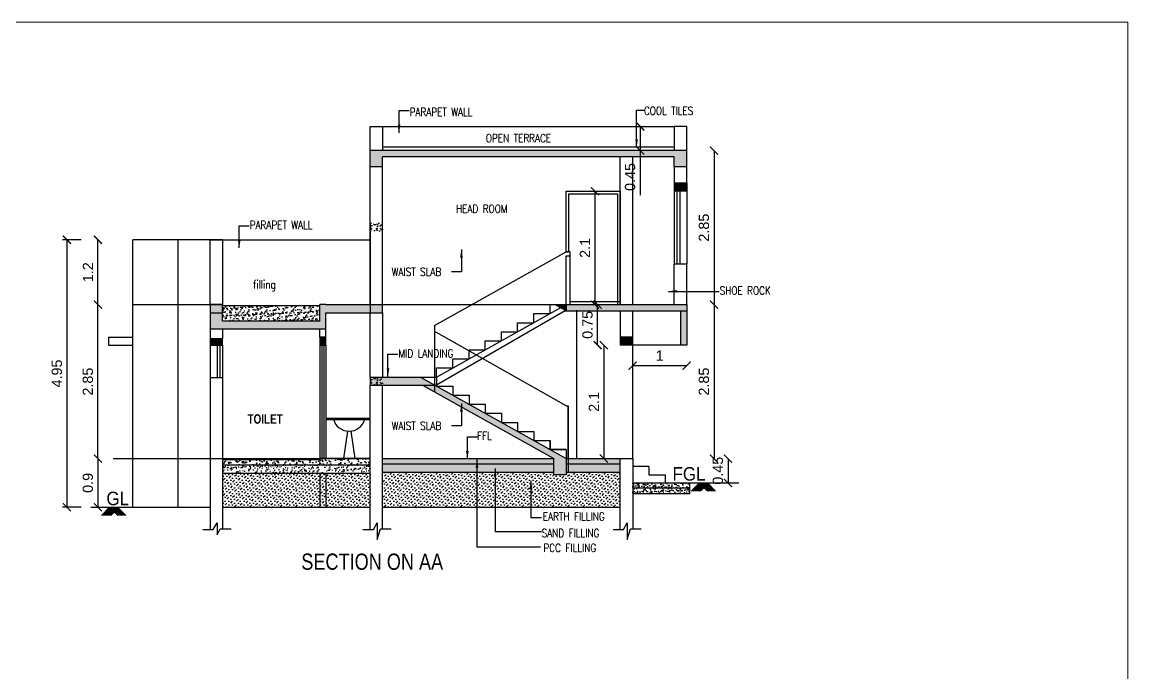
# Model space of a CAD drawing. Header units: metres. Extents: x 10 to 343, y 349 to 530.
# Drawn here: x 171.63 to 192.11, y 386.07 to 398.12 of the extents above; entities that cross this region are included whole.
import ezdxf

# ---------------------------------------------------------------- set-up
doc = ezdxf.new("R2010")
doc.units = ezdxf.units.M
doc.linetypes.add('HIDDEN', pattern=[0.375, 0.25, -0.125])
doc.linetypes.add('HIDDEN2', pattern=[0.1875, 0.125, -0.0625])
doc.layers.add('wall', color=7, linetype='Continuous', lineweight=0)
doc.styles.add('m', font='micross.ttf', dxfattribs={"width": 0.9, "height": 350})
doc.styles.add('ROMANS', font='romans.shx', dxfattribs={"width": 0.8})
doc.styles.get("Standard").update_dxf_attribs({"font": 'arial.ttf'})
doc.styles.add('style10', font='micross.ttf', dxfattribs={"width": 0.8, "height": 150})
doc.styles.add('style2', font='arialbd.ttf')
doc.styles.add('style3', font='arial.ttf')
doc.styles.add('style6', font='romans.shx', dxfattribs={"width": 0.8})
doc.dimstyles.get("Standard").update_dxf_attribs({"dimtxt": 0.18, "dimasz": 0.18, "dimexe": 0.18, "dimexo": 0.0625, "dimgap": 0.09, "dimtad": 0, "dimtih": 1, "dimtoh": 1, "dimzin": 0, "dimdsep": 46, "dimtxsty": 'Standard', "dimcen": 0.09, "dimadec": 0, "dimazin": 0, "dimtfac": 1, "dimtofl": 0, "dimtmove": 0, "dimatfit": 3, "dimfxl": 0, "dimtolj": 1, "dimtzin": 0, "dimarcsym": 0})
doc.dimstyles.new('STANDARD$0', dxfattribs={"dimtxt": 4, "dimasz": 2.5, "dimexe": 2, "dimexo": 2, "dimgap": 2, "dimtad": 1, "dimdec": 4, "dimzin": 0, "dimdsep": 46, "dimlunit": 4, "dimtxsty": 'ROMANS', "dimblk": 'ARCHTICK', "dimcen": 0.0625, "dimdle": 2.5, "dimse1": 1, "dimse2": 1, "dimclrd": 4, "dimclre": 9, "dimclrt": 6, "dimadec": 0, "dimazin": 0, "dimtfac": 1, "dimtdec": 4, "dimtix": 1, "dimtofl": 0, "dimtmove": 2, "dimatfit": 3, "dimldrblk": 'ARCHTICK', "dimfxl": 0, "dimtolj": 1, "dimtzin": 0, "dimarcsym": 0})
pattern_1 = [(95, (-17735.06053, -11495.58496), (0.1378879998, 0.1157017697), [0.01875, -0.20625]), (40, (-17735.06053, -11495.58496), (-0.1574980418, 0.1084420374), [0.015, -0.165]), (145.4514, (-17735.04904, -11495.57532), (-0.0196098672, 0.2241438205), [0.0159350475, -0.175285528]), (91.1842, (-17735.0959, -11495.5496), (0.21792325, 0.1594034413), [0.028125, -0.309375]), (141.6356, (-17735.07773, -11495.53632), (-0.0069747537, 0.3374279224), [0.023902572, -0.26292825]), (36.1842, (-17735.0959, -11495.5496), (-0.0069750172, 0.337427917), [0.0225, -0.2475]), (66, (-17735.06937, -11495.54077), (0.176692893, 0.0343456191), [0.01875, -0.20625]), (11, (-17735.06937, -11495.54077), (-0.0851771483, 0.1712021088), [0.015, -0.165]), (116.4514, (-17735.05465, -11495.5379), (0.0915159043, 0.205547655), [0.0159350475, -0.175285528]), (82.5, (-17735.060535, -11495.58496), (-0.05669829633, 0.0609974544), [0, -0.163, 0, -0.1675, 0, -0.165625]), (52.5, (-17735.060535, -11495.58496), (-0.02321823555, 0.11622736248), [0, -0.0955, 0, -0.15925, 0, -0.063125]), (12.5, (-17735.099956, -11495.62438), (0.09835454183, 0.09038019045), [0, -0.0625, 0, -0.195, 0, -0.25875]), (2.5, (-17735.11763, -11495.64206), (0.0853974958, 0.1207899517), [0, -0.08125, 0, -0.1295, 0, -0.18375])]
pattern_2 = [(82.5, (-17735.060535, -11495.58496), (-0.0703506592, 0.06589635613), [0, -0.076, 0, -0.085, 0, -0.08125]), (52.5, (-17735.06053, -11495.58496), (-0.0372068755, 0.1623489865), [0, -0.041, 0, -0.0685, 0, -0.02625]), (12.5, (-17735.10402, -11495.62845), (0.10990146364, 0.11030161916), [0, -0.025, 0, -0.09, 0, -0.1175]), (2.5, (-17735.10402, -11495.62845), (0.0752521082, 0.13731314254), [0, -0.0125, 0, -0.059, 0, -0.0675])]
pattern_3 = [(45, (-17735.060535, -11495.58496), (0.03535533906, 0.10606601718), [0.05, -0.05, 0, -0.05, 0, -0.05])]

# ---------------------------------------------------------------- blocks, each defined once
blk = doc.blocks.new('_ArchTick')
at = {"color": 0, "linetype": 'ByBlock', "const_width": 0.15}
blk.add_lwpolyline([(-0.5, -0.5), (0.5, 0.5)], dxfattribs=at)
blk = doc.blocks.new('*D107')
at = {"color": 8, "lineweight": -2, "ltscale": 400}
blk.add_line((173.036, 390.041), (173.036, 392.891), dxfattribs=at)
at = {"layer": 'Defpoints', "color": 0, "ltscale": 400}
for p in [(173.036, 392.891), (173.319, 392.891), (173.319, 390.041)]:
    blk.add_point(p, dxfattribs=at)
at = {"color": 8, "lineweight": -2, "ltscale": 400, "xscale": 0.15, "yscale": 0.15, "zscale": 0.15}
for p, rotation in [((173.036, 392.891), 90), ((173.036, 390.041), 270)]:
    blk.add_blockref('_ArchTick', p, dxfattribs=dict(at, rotation=rotation))
at = {"ltscale": 400, "insert": (172.849, 391.466), "char_height": 0.19, "attachment_point": 5, "rotation": 90, "style": 'style3'}
blk.add_mtext('2.85', dxfattribs=at)
blk = doc.blocks.new('*D108')
at = {"color": 8, "lineweight": -2, "ltscale": 400}
blk.add_line((173.036, 390.041), (173.036, 389.141), dxfattribs=at)
at = {"layer": 'Defpoints', "color": 0, "ltscale": 400}
for p in [(173.319, 390.041), (173.036, 389.141), (173.319, 389.141)]:
    blk.add_point(p, dxfattribs=at)
at = {"color": 8, "lineweight": -2, "ltscale": 400, "xscale": 0.15, "yscale": 0.15, "zscale": 0.15}
for p, rotation in [((173.036, 390.041), 90), ((173.036, 389.141), 270)]:
    blk.add_blockref('_ArchTick', p, dxfattribs=dict(at, rotation=rotation))
at = {"ltscale": 400, "insert": (172.849, 389.591), "char_height": 0.19, "attachment_point": 5, "rotation": 90, "style": 'style3'}
blk.add_mtext('0.9', dxfattribs=at)
blk = doc.blocks.new('*D109')
at = {"color": 8, "lineweight": -2, "ltscale": 400}
blk.add_line((173.036, 392.891), (173.036, 394.091), dxfattribs=at)
at = {"layer": 'Defpoints', "color": 0, "ltscale": 400}
for p in [(173.036, 394.091), (173.319, 394.091), (173.319, 392.891)]:
    blk.add_point(p, dxfattribs=at)
at = {"color": 8, "lineweight": -2, "ltscale": 400, "xscale": 0.15, "yscale": 0.15, "zscale": 0.15}
for p, rotation in [((173.036, 394.091), 90), ((173.036, 392.891), 270)]:
    blk.add_blockref('_ArchTick', p, dxfattribs=dict(at, rotation=rotation))
at = {"ltscale": 400, "insert": (172.851, 393.491), "char_height": 0.19, "attachment_point": 5, "rotation": 90, "style": 'style3'}
blk.add_mtext('1.2', dxfattribs=at)
blk = doc.blocks.new('*D110')
at = {"color": 8, "lineweight": -2, "ltscale": 400}
blk.add_line((182.238, 394.991), (182.238, 392.891), dxfattribs=at)
at = {"layer": 'Defpoints', "color": 0, "ltscale": 400}
for p in [(182.356, 394.991), (182.238, 392.891), (182.356, 392.891)]:
    blk.add_point(p, dxfattribs=at)
at = {"color": 8, "lineweight": -2, "ltscale": 400, "xscale": 0.15, "yscale": 0.15, "zscale": 0.15}
for p, rotation in [((182.238, 394.991), 90), ((182.238, 392.891), 270)]:
    blk.add_blockref('_ArchTick', p, dxfattribs=dict(at, rotation=rotation))
at = {"ltscale": 400, "insert": (182.053, 393.941), "char_height": 0.19, "attachment_point": 5, "rotation": 90, "style": 'style3'}
blk.add_mtext('2.1', dxfattribs=at)
blk = doc.blocks.new('*D111')
at = {"color": 8, "lineweight": -2, "ltscale": 400}
for p, q in [((172.725, 394.091), (172.382, 394.091)), ((172.462, 394.091), (172.462, 389.141)), ((172.725, 389.141), (172.382, 389.141))]:
    blk.add_line(p, q, dxfattribs=at)
at = {"layer": 'Defpoints', "color": 0, "ltscale": 400}
for p in [(172.745, 394.091), (172.462, 389.141), (172.745, 389.141)]:
    blk.add_point(p, dxfattribs=at)
at = {"color": 8, "lineweight": -2, "ltscale": 400, "xscale": 0.15, "yscale": 0.15, "zscale": 0.15}
for p, rotation in [((172.462, 394.091), 90), ((172.462, 389.141), 270)]:
    blk.add_blockref('_ArchTick', p, dxfattribs=dict(at, rotation=rotation))
at = {"ltscale": 400, "insert": (172.275, 391.616), "char_height": 0.19, "attachment_point": 5, "rotation": 90, "style": 'style3'}
blk.add_mtext('4.95', dxfattribs=at)
blk = doc.blocks.new('*D112')
at = {"color": 8, "lineweight": -2, "ltscale": 400}
blk.add_line((184.443, 395.741), (184.443, 392.891), dxfattribs=at)
at = {"layer": 'Defpoints', "color": 0, "ltscale": 400}
for p in [(184.24, 395.741), (184.24, 392.891), (184.443, 392.891)]:
    blk.add_point(p, dxfattribs=at)
at = {"color": 8, "lineweight": -2, "ltscale": 400, "xscale": 0.15, "yscale": 0.15, "zscale": 0.15}
for p, rotation in [((184.443, 395.741), 90), ((184.443, 392.891), 270)]:
    blk.add_blockref('_ArchTick', p, dxfattribs=dict(at, rotation=rotation))
at = {"ltscale": 400, "insert": (184.256, 394.316), "char_height": 0.19, "attachment_point": 5, "rotation": 90, "style": 'style3'}
blk.add_mtext('2.85', dxfattribs=at)
blk = doc.blocks.new('*D113')
at = {"color": 8, "lineweight": -2, "ltscale": 400}
blk.add_line((182.937, 391.762), (183.937, 391.762), dxfattribs=at)
at = {"layer": 'Defpoints', "color": 0, "ltscale": 400}
for p in [(182.937, 392.045), (183.937, 392.045), (183.937, 391.762)]:
    blk.add_point(p, dxfattribs=at)
at = {"color": 8, "lineweight": -2, "ltscale": 400, "xscale": 0.15, "yscale": 0.15, "zscale": 0.15, "rotation": 180}
blk.add_blockref('_ArchTick', (182.937, 391.762), dxfattribs=at)
at = {"color": 8, "lineweight": -2, "ltscale": 400, "xscale": 0.15, "yscale": 0.15, "zscale": 0.15}
blk.add_blockref('_ArchTick', (183.937, 391.762), dxfattribs=at)
at = {"ltscale": 400, "insert": (183.437, 391.948), "char_height": 0.19, "attachment_point": 5, "style": 'style3'}
blk.add_mtext('1', dxfattribs=at)
blk = doc.blocks.new('*D150')
at = {"color": 8, "lineweight": -2, "ltscale": 400}
blk.add_line((182.403, 392.141), (182.403, 390.041), dxfattribs=at)
at = {"layer": 'Defpoints', "color": 0, "ltscale": 400}
for p in [(182.707, 392.141), (182.403, 390.041), (182.707, 390.041)]:
    blk.add_point(p, dxfattribs=at)
at = {"color": 8, "lineweight": -2, "ltscale": 400, "xscale": 0.15, "yscale": 0.15, "zscale": 0.15}
for p, rotation in [((182.403, 392.141), 90), ((182.403, 390.041), 270)]:
    blk.add_blockref('_ArchTick', p, dxfattribs=dict(at, rotation=rotation))
at = {"ltscale": 400, "insert": (182.218, 391.091), "char_height": 0.19, "attachment_point": 5, "rotation": 90, "style": 'style3'}
blk.add_mtext('2.1', dxfattribs=at)
blk = doc.blocks.new('*D114')
at = {"color": 8, "lineweight": -2, "ltscale": 400}
blk.add_line((184.443, 392.891), (184.443, 390.041), dxfattribs=at)
at = {"layer": 'Defpoints', "color": 0, "ltscale": 400}
for p in [(184.24, 392.891), (184.24, 390.041), (184.443, 390.041)]:
    blk.add_point(p, dxfattribs=at)
at = {"color": 8, "lineweight": -2, "ltscale": 400, "xscale": 0.15, "yscale": 0.15, "zscale": 0.15}
for p, rotation in [((184.443, 392.891), 90), ((184.443, 390.041), 270)]:
    blk.add_blockref('_ArchTick', p, dxfattribs=dict(at, rotation=rotation))
at = {"ltscale": 400, "insert": (184.256, 391.466), "char_height": 0.19, "attachment_point": 5, "rotation": 90, "style": 'style3'}
blk.add_mtext('2.85', dxfattribs=at)
blk = doc.blocks.new('*D115')
at = {"color": 8, "lineweight": -2, "ltscale": 400}
blk.add_line((184.702, 390.041), (184.702, 389.591), dxfattribs=at)
at = {"layer": 'Defpoints', "color": 0, "ltscale": 400}
for p in [(184.24, 390.041), (184.24, 389.591), (184.702, 389.591)]:
    blk.add_point(p, dxfattribs=at)
at = {"color": 8, "lineweight": -2, "ltscale": 400, "xscale": 0.15, "yscale": 0.15, "zscale": 0.15}
for p, rotation in [((184.702, 390.041), 90), ((184.702, 389.591), 270)]:
    blk.add_blockref('_ArchTick', p, dxfattribs=dict(at, rotation=rotation))
at = {"ltscale": 400, "insert": (184.515, 389.816), "char_height": 0.19, "attachment_point": 5, "rotation": 90, "style": 'style3'}
blk.add_mtext('0.45', dxfattribs=at)
blk = doc.blocks.new('*D118')
at = {"color": 8, "lineweight": -2, "ltscale": 400}
for p, q in [((183.076, 396.191), (183.076, 395.741)), ((183.076, 395.741), (183.076, 394.916))]:
    blk.add_line(p, q, dxfattribs=at)
at = {"layer": 'Defpoints', "color": 0, "ltscale": 400}
for p in [(182.874, 396.191), (182.874, 395.741), (183.076, 395.741)]:
    blk.add_point(p, dxfattribs=at)
at = {"color": 8, "lineweight": -2, "ltscale": 400, "xscale": 0.15, "yscale": 0.15, "zscale": 0.15}
for p, rotation in [((183.076, 396.191), 90), ((183.076, 395.741), 270)]:
    blk.add_blockref('_ArchTick', p, dxfattribs=dict(at, rotation=rotation))
at = {"ltscale": 400, "insert": (182.889, 395.254), "char_height": 0.19, "attachment_point": 5, "rotation": 90, "style": 'style3'}
blk.add_mtext('0.45', dxfattribs=at)
blk = doc.blocks.new('*D119')
at = {"color": 8, "lineweight": -2, "ltscale": 400}
blk.add_line((182.288, 392.141), (182.288, 392.891), dxfattribs=at)
at = {"layer": 'Defpoints', "color": 0, "ltscale": 400}
for p in [(182.288, 392.891), (182.406, 392.891), (182.406, 392.141)]:
    blk.add_point(p, dxfattribs=at)
at = {"color": 8, "lineweight": -2, "ltscale": 400, "xscale": 0.15, "yscale": 0.15, "zscale": 0.15}
for p, rotation in [((182.288, 392.891), 90), ((182.288, 392.141), 270)]:
    blk.add_blockref('_ArchTick', p, dxfattribs=dict(at, rotation=rotation))
at = {"ltscale": 400, "insert": (182.101, 392.516), "char_height": 0.19, "attachment_point": 5, "rotation": 90, "style": 'style3'}
blk.add_mtext('0.75', dxfattribs=at)

msp = doc.modelspace()

# ---------------------------------------------------------------- hatches: boundary and pattern name
at = {"ltscale": 400}
for points in [[(183.9371, 395.7413), (178.0771, 395.7413), (178.0771, 395.4413), (178.3071, 395.4413), (178.3071, 395.6263), (183.7071, 395.6263), (183.7071, 395.4413), (183.9371, 395.4413)], [(183.9371, 395.1413), (183.7071, 395.1413), (183.7071, 394.9913), (183.9371, 394.9913)], [(177.2571, 392.7413), (178.3072, 392.7413), (178.3072, 392.8913), (177.2571, 392.8913), (177.1421, 392.8913), (177.1421, 392.5913), (175.3425, 392.5913), (175.3425, 392.8913), (175.1121, 392.8913), (175.1121, 392.4413), (177.2571, 392.4413)], [(181.7071, 392.8913), (181.4771, 392.8913), (181.5921, 392.827)], [(181.7071, 392.8913), (181.7071, 392.8913), (181.5921, 392.827), (181.6829, 392.7763), (181.7071, 392.7763)], [(183.9371, 392.8913), (181.7071, 392.8913), (181.7071, 392.7763), (183.8221, 392.7763), (183.8221, 392.1413), (183.9371, 392.1413)], [(183.9371, 392.8913), (181.7071, 392.8913), (181.7071, 392.7763), (183.9371, 392.7763)], [(177.2571, 392.2913), (177.1421, 392.2913), (177.1421, 392.1413), (177.2571, 392.1413)], [(182.9371, 392.2913), (182.7071, 392.2913), (182.7071, 392.1413), (182.9371, 392.1413)], [(175.3421, 392.2563), (175.1121, 392.2563), (175.1121, 392.1413), (175.3421, 392.1413)], [(179.0071, 391.5501), (178.0771, 391.5501), (178.0771, 391.4001), (179.0455, 391.4001), (179.2755, 391.4001)], [(179.2755, 391.4001), (179.0455, 391.4001), (181.4771, 390.0413), (181.4771, 389.7413), (181.7071, 389.7413), (181.7071, 390.0413)]]:
    msp.add_hatch(color=256, dxfattribs=at).paths.add_polyline_path(points)
h = msp.add_hatch(dxfattribs=at)
h.set_pattern_fill('AR-CONC', color=256, scale=0.02, style=0)
h.set_pattern_definition([(50, (-17765.47835, -11763.73446), (0.1434520365, -0.012550427), [0.015, -0.165]), (355, (-17765.47835, -11763.73446), (-0.0277502667, 0.1504384267), [0.012, -0.132]), (100.4514, (-17765.46639, -11763.7355), (0.1157018763, 0.1378879084), [0.012748038, -0.1402284224]), (46.1842, (-17765.47835, -11763.69446), (0.2134482097, -0.0331038029), [0.0225, -0.2475]), (96.6356, (-17765.46056, -11763.69722), (0.1869325411, 0.1948235742), [0.0191220576, -0.2103426]), (351.1842, (-17765.47835, -11763.69446), (0.186932389, 0.1948237202), [0.018, -0.198]), (21, (-17765.45835, -11763.70446), (0.1193814104, -0.08052377813), [0.015, -0.165]), (326, (-17765.45835, -11763.70446), (0.0486630664, 0.145030009), [0.012, -0.132]), (71.4514, (-17765.4484, -11763.71117), (0.1680445257, 0.0645060993), [0.012748038, -0.1402284224]), (37.5, (-17765.478346, -11763.73446), (0.00243197106, 0.06657877077), [0, -0.1304, 0, -0.134, 0, -0.1325]), (7.5, (-17765.478346, -11763.73446), (0.0526139075, 0.07888234238), [0, -0.0764, 0, -0.1274, 0, -0.0505]), (327.5, (-17765.522946, -11763.73446), (0.10676448723, -0.00451097435), [0, -0.05, 0, -0.156, 0, -0.207]), (317.5, (-17765.54295, -11763.73446), (0.11663723387, 0.02002099647), [0, -0.065, 0, -0.1036, 0, -0.147])])
h.paths.add_polyline_path([(178.3071, 394.4001), (178.0771, 394.4001), (178.0771, 394.2501), (178.3071, 394.2501)])
h = msp.add_hatch(dxfattribs=at)
h.set_pattern_fill('AR-SAND', color=256, scale=0.05, angle=45, style=0)
h.set_pattern_definition(pattern_2)
h.paths.add_polyline_path([(177.1421, 392.8663), (175.3425, 392.8663), (175.3425, 392.5913), (177.1421, 392.5913)])
h = msp.add_hatch(dxfattribs=at)
h.set_pattern_fill('AR-CONC', color=256, scale=0.02, style=0)
h.set_pattern_definition([(50, (-17765.47835, -11766.58446), (0.1434520365, -0.012550427), [0.015, -0.165]), (355, (-17765.47835, -11766.58446), (-0.0277502667, 0.1504384267), [0.012, -0.132]), (100.4514, (-17765.46639, -11766.5855), (0.1157018763, 0.1378879084), [0.012748038, -0.1402284224]), (46.1842, (-17765.47835, -11766.54446), (0.2134482097, -0.0331038029), [0.0225, -0.2475]), (96.6356, (-17765.46056, -11766.54722), (0.1869325411, 0.1948235742), [0.0191220576, -0.2103426]), (351.1842, (-17765.47835, -11766.54446), (0.186932389, 0.1948237202), [0.018, -0.198]), (21, (-17765.45835, -11766.55446), (0.1193814104, -0.08052377813), [0.015, -0.165]), (326, (-17765.45835, -11766.55446), (0.0486630664, 0.145030009), [0.012, -0.132]), (71.4514, (-17765.4484, -11766.56117), (0.1680445257, 0.0645060993), [0.012748038, -0.1402284224]), (37.5, (-17765.478346, -11766.58446), (0.00243197106, 0.06657877077), [0, -0.1304, 0, -0.134, 0, -0.1325]), (7.5, (-17765.478346, -11766.58446), (0.0526139075, 0.07888234238), [0, -0.0764, 0, -0.1274, 0, -0.0505]), (327.5, (-17765.522946, -11766.58446), (0.10676448723, -0.00451097435), [0, -0.05, 0, -0.156, 0, -0.207]), (317.5, (-17765.54295, -11766.58446), (0.11663723387, 0.02002099647), [0, -0.065, 0, -0.1036, 0, -0.147])])
h.paths.add_polyline_path([(178.3071, 391.5501), (178.0771, 391.5501), (178.0771, 391.4001), (178.3071, 391.4001)])
h = msp.add_hatch(dxfattribs=at)
h.set_pattern_fill('AR-CONC', color=256, scale=0.025, angle=45, style=0)
h.set_pattern_definition(pattern_1)
h.paths.add_polyline_path([(178.0771, 390.0413), (177.1421, 390.0413), (177.1421, 390.0163), (175.3421, 390.0163), (175.3421, 389.9163), (177.2571, 389.9163), (177.2571, 389.9413), (178.0771, 389.9413)])
h = msp.add_hatch(dxfattribs=at)
h.set_pattern_fill('AR-CONC', color=256, scale=0.025, angle=45, style=0)
h.set_pattern_definition(pattern_1)
h.paths.add_polyline_path([(181.4771, 390.0413), (178.3071, 390.0413), (178.3071, 389.9413), (181.4771, 389.9413)])
h.paths.add_polyline_path([(182.7071, 390.0413), (181.7071, 390.0413), (181.7071, 389.9413), (182.7071, 389.9413)])
h = msp.add_hatch(dxfattribs=at)
h.set_pattern_fill('AR-SAND', color=256, scale=0.05, angle=45, style=0)
h.set_pattern_definition(pattern_2)
h.paths.add_polyline_path([(177.1421, 389.9163), (175.3421, 389.9163), (175.3421, 389.7663), (177.1421, 389.7663)])
h.paths.add_polyline_path([(178.0771, 389.9413), (177.2571, 389.9413), (177.2571, 389.7913), (178.0771, 389.7913)])
h = msp.add_hatch(dxfattribs=at)
h.set_pattern_fill('AR-CONC', color=256, scale=0.05, angle=45, style=0)
h.set_pattern_definition([(95, (-17735.06053, -11495.58496), (0.2757759996, 0.2314035394), [0.0375, -0.4125]), (40, (-17735.06053, -11495.58496), (-0.314996084, 0.216884075), [0.03, -0.33]), (145.4514, (-17735.03755, -11495.56568), (-0.0392197343, 0.448287641), [0.031870095, -0.350571056]), (91.1842, (-17735.13125, -11495.51425), (0.4358465, 0.318806883), [0.05625, -0.61875]), (141.6356, (-17735.0949, -11495.4877), (-0.013949507, 0.674855845), [0.047805144, -0.5258565]), (36.1842, (-17735.13125, -11495.51425), (-0.013950034, 0.674855834), [0.045, -0.495]), (66, (-17735.0782, -11495.49657), (0.353385786, 0.0686912382), [0.0375, -0.4125]), (11, (-17735.0782, -11495.49657), (-0.1703542965, 0.342404218), [0.03, -0.33]), (116.4514, (-17735.04876, -11495.49085), (0.1830318085, 0.41109531), [0.031870095, -0.350571056]), (82.5, (-17735.06053, -11495.58496), (-0.11339659265, 0.1219949088), [0, -0.326, 0, -0.335, 0, -0.33125]), (52.5, (-17735.06053, -11495.58496), (-0.0464364711, 0.232454725), [0, -0.191, 0, -0.3185, 0, -0.12625]), (12.5, (-17735.13938, -11495.6638), (0.1967090837, 0.1807603809), [0, -0.125, 0, -0.39, 0, -0.5175]), (2.5, (-17735.17473, -11495.69916), (0.1707949916, 0.2415799034), [0, -0.1625, 0, -0.259, 0, -0.3675])])
h.paths.add_polyline_path([(177.2571, 389.9163), (177.1421, 389.9163), (177.1421, 389.7663), (177.2571, 389.7663), (177.2571, 389.7913)])
h = msp.add_hatch(dxfattribs=at)
h.set_pattern_fill('AR-SAND', color=256, scale=0.05, angle=45, style=0)
h.set_pattern_definition([(82.5, (-17767.35986, -11771.07396), (-0.0703506592, 0.06589635613), [0, -0.076, 0, -0.085, 0, -0.08125]), (52.5, (-17767.35986, -11771.07396), (-0.0372068755, 0.1623489865), [0, -0.041, 0, -0.0685, 0, -0.02625]), (12.5, (-17767.40334, -11771.11745), (0.10990146364, 0.11030161916), [0, -0.025, 0, -0.09, 0, -0.1175]), (2.5, (-17767.40334, -11771.11745), (0.0752521082, 0.13731314254), [0, -0.0125, 0, -0.059, 0, -0.0675])])
h.paths.add_polyline_path([(181.4771, 389.9413), (178.3071, 389.9413), (178.3071, 389.7913), (181.4771, 389.7913)])
h.paths.add_polyline_path([(182.7071, 389.9413), (181.7071, 389.9413), (181.7071, 389.7913), (182.7071, 389.7913)])
h = msp.add_hatch(dxfattribs=at)
h.set_pattern_fill('MUDST', color=256, scale=0.2, angle=45, style=0)
h.set_pattern_definition(pattern_3)
h.paths.add_polyline_path([(177.1421, 389.7663), (175.3421, 389.7663), (175.3421, 389.1413), (175.3425, 389.1413), (177.1421, 389.1413)])
h.paths.add_polyline_path([(178.0771, 389.7663), (177.2571, 389.7663), (177.2571, 389.1413), (178.0771, 389.1413)])
h = msp.add_hatch(dxfattribs=at)
h.set_pattern_fill('MUDST', color=256, scale=0.2, angle=45, style=0)
h.set_pattern_definition(pattern_3)
h.paths.add_polyline_path([(177.2571, 389.7663), (177.1421, 389.7663), (177.1421, 389.1413), (177.2571, 389.1413)])
h = msp.add_hatch(dxfattribs=at)
h.set_pattern_fill('MUDST', color=256, scale=0.2, angle=45, style=0)
h.set_pattern_definition([(45, (-17767.359857, -11771.07396), (0.03535533906, 0.10606601718), [0.05, -0.05, 0, -0.05, 0, -0.05])])
h.paths.add_polyline_path([(182.7071, 389.7913), (181.7071, 389.7913), (181.7071, 389.7413), (181.4771, 389.7413), (181.4771, 389.7913), (178.3071, 389.7913), (178.3071, 389.1413), (182.7071, 389.1413)])
h = msp.add_hatch(dxfattribs=at)
h.set_pattern_fill('AR-CONC', color=256, scale=0.02, style=0)
h.set_pattern_definition([(50, (-17684.30551, -11770.78834), (0.1434520365, -0.012550427), [0.015, -0.165]), (355, (-17684.3055, -11770.78834), (-0.0277502667, 0.1504384267), [0.012, -0.132]), (100.4514, (-17684.29355, -11770.78939), (0.1157018763, 0.1378879084), [0.012748038, -0.1402284224]), (46.1842, (-17684.3055, -11770.74834), (0.2134482097, -0.0331038029), [0.0225, -0.2475]), (96.6356, (-17684.28772, -11770.7511), (0.1869325411, 0.1948235742), [0.0191220576, -0.2103426]), (351.1842, (-17684.3055, -11770.74834), (0.186932389, 0.1948237202), [0.018, -0.198]), (21, (-17684.28551, -11770.75834), (0.1193814104, -0.08052377813), [0.015, -0.165]), (326, (-17684.2855, -11770.75834), (0.0486630664, 0.145030009), [0.012, -0.132]), (71.4514, (-17684.27556, -11770.76505), (0.1680445257, 0.0645060993), [0.012748038, -0.1402284224]), (37.5, (-17684.305507, -11770.78834), (0.00243197106, 0.06657877077), [0, -0.1304, 0, -0.134, 0, -0.1325]), (7.5, (-17684.30551, -11770.78834), (0.0526139075, 0.07888234238), [0, -0.0764, 0, -0.1274, 0, -0.0505]), (327.5, (-17684.350107, -11770.78834), (0.10676448723, -0.00451097435), [0, -0.05, 0, -0.156, 0, -0.207]), (317.5, (-17684.37011, -11770.78834), (0.11663723387, 0.02002099647), [0, -0.065, 0, -0.1036, 0, -0.147])])
h.paths.add_polyline_path([(183.9871, 389.5913), (182.9371, 389.5913), (182.9371, 389.4913), (183.9871, 389.4913)])
h = msp.add_hatch(dxfattribs=at)
h.set_pattern_fill('AR-SAND', color=256, scale=0.05, angle=45, style=0)
h.set_pattern_definition([(82.5, (-17684.30551, -11770.78834), (-0.0703506592, 0.06589635613), [0, -0.076, 0, -0.085, 0, -0.08125]), (52.5, (-17684.30551, -11770.78834), (-0.0372068755, 0.1623489865), [0, -0.041, 0, -0.0685, 0, -0.02625]), (12.5, (-17684.34899, -11770.83183), (0.10990146364, 0.11030161916), [0, -0.025, 0, -0.09, 0, -0.1175]), (2.5, (-17684.349, -11770.83183), (0.0752521082, 0.13731314254), [0, -0.0125, 0, -0.059, 0, -0.0675])])
h.paths.add_polyline_path([(183.9871, 389.4913), (182.9371, 389.4913), (182.9371, 389.3913), (183.9871, 389.3913)])

# ---------------------------------------------------------------- linework, layer by layer
for p, q in [((178.0771, 395.7413), (178.0771, 396.1913)), ((178.0771, 396.1913), (178.3071, 396.1913)), ((178.3071, 396.1913), (178.3071, 395.7413)), ((183.9371, 396.1913), (183.7071, 396.1913)), ((183.7071, 396.1913), (183.7071, 395.7413)), ((183.9371, 395.7413), (183.9371, 396.1913)), ((183.9371, 395.7413), (178.0771, 395.7413)), ((178.0771, 395.4413), (178.0771, 395.7413)), ((183.7071, 395.6263), (178.3071, 395.6263)), ((178.3071, 395.4413), (178.3071, 395.6263)), ((183.7071, 395.4413), (183.7071, 395.6263)), ((183.9371, 395.4413), (183.9371, 395.7413)), ((178.3071, 395.4413), (178.0771, 395.4413)), ((178.0771, 392.8913), (178.0771, 395.4413)), ((178.3071, 392.8913), (178.3071, 395.4413)), ((183.9371, 395.4413), (183.7071, 395.4413)), ((183.7071, 395.4413), (183.7071, 395.1413)), ((183.9371, 395.1413), (183.9371, 395.4413)), ((181.7071, 394.9913), (182.7071, 394.9913)), ((181.7071, 393.866), (181.7071, 394.9913)), ((182.7071, 394.9913), (182.7071, 392.8913)), ((183.9371, 395.1413), (183.7071, 395.1413)), ((183.7071, 395.1413), (183.7071, 394.9913)), ((183.9371, 394.9913), (183.7071, 394.9913)), ((183.7071, 394.9913), (183.7071, 393.6413)), ((183.7571, 394.9913), (183.7571, 393.6413)), ((183.8071, 394.9913), (183.8071, 393.6413)), ((183.9371, 395.1413), (183.9371, 394.9913)), ((183.9371, 394.9913), (183.9371, 393.6413)), ((181.7571, 394.9413), (182.6571, 394.9413)), ((181.7571, 393.866), (181.7571, 394.9413)), ((182.6571, 394.9413), (182.6571, 392.8913)), ((178.0771, 394.4001), (178.0771, 392.7413)), ((178.0771, 394.4001), (178.0771, 394.2501)), ((178.3071, 392.7413), (178.3071, 394.4001)), ((178.0771, 392.8913), (178.0771, 394.2501)), ((178.3072, 392.8913), (178.3071, 394.2537)), ((175.1122, 392.8913), (175.1122, 394.0913)), ((175.1122, 394.0913), (175.3425, 394.0913)), ((175.3425, 394.0913), (175.3425, 392.8913)), ((179.2691, 392.5064), (181.7071, 393.866)), ((181.7821, 393.866), (181.7071, 393.866)), ((181.7821, 393.866), (181.7071, 393.866)), ((181.7821, 393.866), (181.7071, 393.866)), ((181.7071, 392.8913), (181.7071, 393.7913)), ((181.7071, 393.7913), (181.7821, 393.7913)), ((181.7076, 393.8663), (181.7451, 393.8663)), ((181.7076, 393.8663), (181.7451, 393.8663)), ((181.7821, 393.7913), (181.7821, 393.866)), ((181.7821, 393.7913), (181.7821, 393.866)), ((181.7821, 393.7913), (181.7821, 393.866)), ((181.7821, 392.8913), (181.7821, 393.7913)), ((181.7821, 392.8913), (181.7821, 393.7913)), ((181.7821, 392.8913), (181.7821, 393.7913)), ((183.7071, 392.8913), (183.7071, 393.6413)), ((183.9371, 393.6413), (183.7071, 393.6413)), ((183.9371, 392.8913), (183.9371, 393.6413)), ((182.6571, 392.9413), (181.7821, 392.9413)), ((182.7071, 392.9413), (181.7821, 392.9413)), ((175.3425, 392.8913), (175.1121, 392.8913)), ((175.1121, 392.8913), (175.1121, 392.4413)), ((175.1121, 392.7413), (175.3421, 392.7413)), ((175.1121, 392.7413), (175.3421, 392.7413)), ((177.1422, 392.8663), (175.3421, 392.8663)), ((175.3425, 392.5913), (175.3425, 392.8913)), ((177.2571, 392.8913), (177.1421, 392.8913)), ((177.1421, 392.5913), (177.1421, 392.8913)), ((177.2571, 392.8913), (178.3072, 392.8913)), ((177.2571, 392.4413), (177.2571, 392.7413)), ((177.2571, 392.7413), (178.3072, 392.7413)), ((177.2572, 392.8913), (178.3073, 392.8913)), ((178.0771, 391.5501), (178.0771, 392.7413)), ((178.3071, 392.7413), (178.3071, 391.5501)), ((178.3072, 392.7413), (178.3072, 392.8913)), ((178.3073, 392.7413), (178.3073, 392.8913)), ((181.684, 392.7763), (179.3071, 391.4001)), ((181.6829, 392.7763), (183.8221, 392.7763)), ((181.7071, 392.7763), (181.684, 392.7763)), ((181.7071, 392.7763), (181.684, 392.7763)), ((181.7071, 392.8913), (183.9371, 392.8913)), ((181.7071, 392.8913), (181.7071, 392.7763)), ((181.7071, 392.8913), (183.9371, 392.8913)), ((181.7071, 392.8913), (181.7071, 392.7763)), ((181.7071, 392.7763), (183.9371, 392.7763)), ((182.7071, 392.7763), (182.7071, 392.2913)), ((182.9371, 392.2913), (182.9371, 392.7763)), ((183.8221, 392.7763), (183.8221, 392.1413)), ((183.9371, 392.8913), (183.9371, 392.1413)), ((183.9371, 392.8913), (183.9371, 392.7763)), ((175.3425, 392.5913), (177.1421, 392.5913)), ((179.2691, 392.5064), (179.2691, 392.3751)), ((175.1121, 392.4413), (177.2571, 392.4413)), ((175.1121, 392.4413), (175.1121, 392.2563)), ((175.3421, 392.4413), (175.3421, 392.2563)), ((177.1421, 392.2913), (177.1421, 392.4413)), ((177.2571, 392.2913), (177.2571, 392.4413)), ((179.3066, 392.3751), (179.2691, 392.3751)), ((180.1584, 391.893), (179.3066, 392.3751)), ((182.7071, 392.2913), (182.7071, 392.1413)), ((182.9371, 392.2913), (182.7071, 392.2913)), ((182.9371, 392.1413), (182.9371, 392.2913)), ((175.3421, 392.2563), (175.1121, 392.2563)), ((175.1121, 392.2563), (175.1121, 392.1413)), ((175.1121, 392.1413), (175.3421, 392.1413)), ((175.3421, 392.1413), (175.3421, 392.2563)), ((177.1421, 392.1413), (177.1421, 390.0413)), ((177.1848, 390.0413), (177.1848, 392.1413)), ((177.2232, 390.0413), (177.2232, 392.1413)), ((177.2571, 392.1413), (177.2571, 390.0413)), ((182.9371, 392.1413), (182.7071, 392.1413)), ((182.9371, 390.0413), (182.9371, 392.1413)), ((183.8221, 392.1413), (182.9371, 392.1413)), ((183.9371, 392.1413), (183.8221, 392.1413)), ((181.7076, 391.0163), (180.1584, 391.893)), ((175.1121, 391.5413), (175.1121, 388.7286)), ((175.1121, 391.5413), (175.3421, 391.5413)), ((175.3421, 391.5413), (175.3421, 388.7395)), ((178.0771, 391.5501), (179.0071, 391.5501)), ((178.0771, 391.5501), (178.0771, 391.4001)), ((179.0071, 391.5501), (181.7071, 390.0413)), ((179.0071, 391.5501), (179.3071, 391.5501)), ((178.0771, 388.7286), (178.0771, 391.4001)), ((178.0771, 391.4001), (179.0455, 391.4001)), ((178.3071, 388.7395), (178.3071, 391.4001)), ((179.0455, 391.4001), (181.4771, 390.0413)), ((181.7076, 391.0163), (181.7451, 391.0163)), ((181.7451, 390.0413), (181.7451, 391.0163)), ((177.2571, 390.7913), (178.0771, 390.7913)), ((177.2571, 390.7663), (178.0771, 390.7663)), ((177.6566, 390.549), (177.5821, 390.0413)), ((177.7156, 390.549), (177.7901, 390.0413)), ((178.0771, 390.0413), (177.1421, 390.0413)), ((177.1421, 390.0413), (177.1421, 390.0163)), ((177.1421, 390.0413), (178.0771, 390.0413)), ((178.3071, 390.0413), (181.4771, 390.0413)), ((181.4771, 389.7413), (181.4771, 390.0413)), ((181.7071, 390.0413), (181.7071, 389.7413)), ((181.7071, 390.0413), (182.9371, 390.0413)), ((182.7071, 388.7286), (182.7071, 390.0413)), ((182.9371, 390.0413), (182.9371, 388.7395)), ((177.1421, 390.0163), (175.3421, 390.0163)), ((178.0771, 389.9163), (175.3421, 389.9163)), ((183.2371, 389.8913), (182.9371, 389.8913)), ((183.2371, 389.8913), (183.2371, 389.7413)), ((178.0771, 389.7663), (175.3421, 389.7663)), ((177.1421, 389.7663), (177.1421, 389.1413)), ((177.2571, 389.7663), (177.2571, 389.1413)), ((181.7071, 389.7413), (181.4771, 389.7413)), ((183.2371, 389.7413), (183.5371, 389.7413)), ((183.5371, 389.7413), (183.5371, 389.5913)), ((182.9371, 389.5913), (184.905, 389.5913)), ((182.9371, 389.5913), (182.9371, 389.4913)), ((182.9371, 389.5913), (183.9871, 389.5913)), ((183.9871, 389.4913), (182.9371, 389.4913)), ((182.9371, 389.4913), (182.9371, 389.3913)), ((183.9871, 389.5913), (183.9871, 389.3913)), ((183.9871, 389.5913), (183.9871, 389.4913)), ((183.9871, 389.4913), (183.9871, 389.3913)), ((184.0199, 389.4389), (184.1723, 389.5913)), ((184.0444, 389.4389), (184.1968, 389.5913)), ((184.0659, 389.4389), (184.2184, 389.5913)), ((184.0959, 389.4389), (184.2484, 389.5913)), ((184.1194, 389.4389), (184.2718, 389.5913)), ((184.1434, 389.4389), (184.2958, 389.5913)), ((184.1704, 389.4389), (184.3228, 389.5913)), ((184.3247, 389.4389), (184.1723, 389.5913)), ((184.3463, 389.4389), (184.1939, 389.5913)), ((184.1944, 389.4389), (184.3468, 389.5913)), ((184.3708, 389.4389), (184.2184, 389.5913)), ((184.3993, 389.4389), (184.2469, 389.5913)), ((184.4239, 389.4389), (184.2714, 389.5913)), ((184.4483, 389.4389), (184.2958, 389.5913)), ((184.4728, 389.4389), (184.3204, 389.5913)), ((183.9871, 389.3913), (182.9371, 389.3913)), ((172.9023, 389.1413), (175.1121, 389.1413)), ((173.0999, 388.9889), (173.2524, 389.1413)), ((173.1245, 388.9889), (173.2769, 389.1413)), ((173.146, 388.9889), (173.2985, 389.1413)), ((173.176, 388.9889), (173.3285, 389.1413)), ((173.1995, 388.9889), (173.3519, 389.1413)), ((173.2235, 388.9889), (173.3759, 389.1413)), ((173.2505, 388.9889), (173.4029, 389.1413)), ((173.4048, 388.9889), (173.2524, 389.1413)), ((173.4264, 388.9889), (173.2739, 389.1413)), ((173.2745, 388.9889), (173.4269, 389.1413)), ((173.4509, 388.9889), (173.2985, 389.1413)), ((173.4794, 388.9889), (173.327, 389.1413)), ((173.5039, 388.9889), (173.3515, 389.1413)), ((173.5284, 388.9889), (173.3759, 389.1413)), ((173.5529, 388.9889), (173.4004, 389.1413)), ((175.3421, 389.1413), (178.0771, 389.1413)), ((175.3421, 389.1413), (175.3425, 389.1413)), ((175.1701, 388.7286), (175.2405, 388.854)), ((175.2405, 388.854), (175.2405, 388.6303)), ((178.1351, 388.7286), (178.2055, 388.854)), ((178.2055, 388.854), (178.2055, 388.5403)), ((182.7651, 388.7286), (182.8355, 388.854)), ((182.8355, 388.854), (182.8355, 388.5403)), ((174.9782, 388.7286), (175.1701, 388.7286)), ((175.2405, 388.6303), (175.3002, 388.7395)), ((175.3002, 388.7395), (175.4996, 388.7395)), ((177.9432, 388.7286), (178.1351, 388.7286)), ((178.2055, 388.5403), (178.2652, 388.7395)), ((178.2652, 388.7395), (178.4646, 388.7395)), ((182.5732, 388.7286), (182.7651, 388.7286)), ((182.8355, 388.5403), (182.8952, 388.7395)), ((182.8952, 388.7395), (183.0946, 388.7395))]:
    msp.add_line(p, q, dxfattribs=at)
at = {"linetype": 'Continuous', "ltscale": 800}
for p, q in [((178.3071, 396.1913), (183.7071, 396.1913)), ((183.7071, 395.8038), (178.3071, 395.8038))]:
    msp.add_line(p, q, dxfattribs=at)
at = {"linetype": 'HIDDEN2', "ltscale": 800}
for p, q in [((182.7071, 392.8913), (182.7071, 395.6263)), ((182.9371, 392.8913), (182.9371, 395.6263)), ((179.3071, 391.5501), (181.7071, 392.8913)), ((179.0455, 391.4001), (179.3071, 391.4001))]:
    msp.add_line(p, q, dxfattribs=at)
for p, q in [((173.6821, 389.1413), (173.6821, 394.0913)), ((175.3425, 394.0913), (173.6821, 394.0913)), ((174.5121, 394.0913), (174.5121, 389.1413)), ((175.3425, 394.0913), (178.0771, 394.0913)), ((179.2691, 392.5064), (179.2691, 391.2814)), ((173.2321, 392.2913), (173.2321, 392.1413)), ((173.2321, 392.2913), (173.6821, 392.2913)), ((173.2321, 392.2913), (173.2321, 392.1413)), ((173.2321, 392.2913), (173.6821, 392.2913)), ((173.2321, 392.1413), (173.6821, 392.1413)), ((173.2321, 392.1413), (173.6821, 392.1413)), ((175.1121, 392.1413), (175.1121, 391.5413)), ((175.2421, 392.1413), (175.2421, 391.5413)), ((175.2921, 392.1413), (175.2921, 391.5413)), ((175.3421, 392.1413), (175.3421, 391.5413)), ((181.7451, 391.0163), (181.7451, 389.7913)), ((181.4071, 390.209), (181.4071, 390.3766)), ((181.7071, 390.209), (181.4071, 390.209))]:
    msp.add_line(p, q)
at = {"linetype": 'HIDDEN', "ltscale": 500}
for p, q in [((173.6821, 392.8913), (175.3425, 392.8913)), ((173.6821, 392.8913), (175.3425, 392.8913)), ((178.0771, 392.8913), (181.4071, 392.8913)), ((178.0771, 392.8913), (181.4071, 392.8913)), ((178.0771, 392.8913), (181.4071, 392.8913)), ((173.3186, 390.0413), (177.1421, 390.0413))]:
    msp.add_line(p, q, dxfattribs=at)
at = {"ltscale": 20}
for p, q in [((174.5123, 392.8913), (174.5121, 389.1413)), ((181.9036, 390.0413), (181.9036, 392.7913))]:
    msp.add_line(p, q, dxfattribs=at)
at = {"linetype": 'HIDDEN2', "ltscale": 400}
for p, q in [((178.3071, 389.9413), (181.4771, 389.9413)), ((181.7071, 389.9413), (182.7071, 389.9413)), ((178.3071, 389.7913), (181.4771, 389.7913)), ((181.7071, 389.7913), (182.7071, 389.7913)), ((178.3071, 389.1413), (182.7071, 389.1413))]:
    msp.add_line(p, q, dxfattribs=at)
at = {"linetype": 'HIDDEN2', "ltscale": 800}
msp.add_lwpolyline([(179.3071, 391.5501), (179.3071, 391.7178), (179.6071, 391.7178), (179.6071, 391.8854), (179.9071, 391.8854), (179.9071, 392.0531), (180.2071, 392.0531), (180.2071, 392.2207), (180.5071, 392.2207), (180.5071, 392.3884), (180.8071, 392.3884), (180.8071, 392.556), (181.1071, 392.556), (181.1071, 392.7237), (181.4071, 392.7237), (181.4071, 392.8913), (181.7071, 392.8913), (181.7071, 393.0589)], dxfattribs=at)
at = {"ltscale": 400}
msp.add_lwpolyline([(177.1421, 392.1413), (177.2571, 392.1413), (177.2571, 392.2913), (177.1421, 392.2913), (177.1421, 392.1413), (177.2571, 392.1413)], dxfattribs=at)
at = {"linetype": 'Continuous', "ltscale": 800}
msp.add_lwpolyline([(179.3071, 391.5501), (179.3071, 391.3825), (179.6071, 391.3825), (179.6071, 391.2148), (179.9071, 391.2148), (179.9071, 391.0472), (180.2071, 391.0472), (180.2071, 390.8795), (180.5071, 390.8795), (180.5071, 390.7119), (180.8071, 390.7119), (180.8071, 390.5442), (181.1071, 390.5442), (181.1071, 390.3766), (181.4071, 390.3766), (181.4071, 390.209), (181.7071, 390.209), (181.7071, 390.0413)], dxfattribs=at)
at = {"ltscale": 400}
msp.add_lwpolyline([(177.3949, 390.7663, 0.7511714), (177.9773, 390.7663, -21.7952721)], format="xyb", dxfattribs=at)
at = {"layer": 'wall'}
msp.add_lwpolyline([(148.906, 367.6428), (192.1057, 367.6428), (192.1057, 398.1209), (148.906, 398.1209)], close=True, dxfattribs=at)

# ---------------------------------------------------------------- texts
for s, height, style, width, p in [('PARAPET WALL', 0.15, 'style6', 0.8, (178.8071, 396.3819)), ('COOL TILES', 0.15, 'style6', 0.8, (183.1453, 396.4034)), ('OPEN TERRACE', 0.15, 'style6', 0.8, (180.2185, 395.8972)), ('HEAD ROOM', 0.15, 'style6', 0.8, (179.6673, 394.5914)), ('PARAPET WALL', 0.15, 'style6', 0.8, (175.8459, 394.291)), ('WAIST SLAB', 0.15, 'style6', 0.8, (178.4755, 393.4229)), ('filling', 0.15, 'style6', 0.8, (175.9073, 393.1911)), ('SHOE ROCK', 0.15, 'style6', 0.8, (184.5477, 393.0754)), ('MID LANDING', 0.15, 'style6', 0.8, (178.5997, 391.9131)), ('TOILET', 0.175, 'style2', 0.75, (175.8054, 390.686)), ('WAIST SLAB', 0.15, 'style6', 0.8, (178.4755, 390.5729)), ('FFL', 0.15, 'style6', 0.8, (180.0571, 390.3878)), ('FGL', 0.25, 'm', 0.9, (183.6743, 389.633)), ('GL', 0.25, 'm', 0.9, (173.1923, 389.1777)), ('EARTH FILLING', 0.15, 'style6', 0.8, (181.2724, 388.8943)), ('SAND FILLING', 0.15, 'style6', 0.8, (181.2511, 388.5874)), ('PCC FILLING', 0.15, 'style6', 0.8, (181.2838, 388.3127)), ('SECTION ON AA', 0.3, 'style10', 0.8, (176.8011, 387.9822))]:
    msp.add_text(s, height=height, dxfattribs=dict(style=style, width=width)).set_placement(p)

# ---------------------------------------------------------------- dimensions: what is measured, and where the dimension line sits
at = {"ltscale": 400}
for base, p1, p2, dimstyle, override, picture, middle in [((183.0762, 395.7413), (182.8738, 396.1913), (182.8738, 395.7413), 'STANDARD$0', {"dimtxt": 0.19, "dimasz": 0.15, "dimexe": 1.25, "dimexo": 0.625, "dimgap": 0.09, "dimdec": 3, "dimzin": 8, "dimlunit": 2, "dimtxsty": 'style3', "dimcen": 0.09, "dimdle": 0, "dimclrd": 8, "dimclre": 8, "dimclrt": 256, "dimtdec": 3, "dimtix": 0, "dimtofl": 1, "dimtmove": 0, "dimfxl": 1.25, "dimtolj": 0, "dimtzin": 8}, '*D118', (182.8892, 395.2538)), ((184.4428, 392.8913), (184.2404, 395.7413), (184.2404, 392.8913), 'STANDARD$0', {"dimtxt": 0.19, "dimasz": 0.15, "dimexe": 1.25, "dimexo": 0.625, "dimgap": 0.09, "dimdec": 3, "dimzin": 8, "dimlunit": 2, "dimtxsty": 'style3', "dimcen": 0.09, "dimdle": 0, "dimclrd": 8, "dimclre": 8, "dimclrt": 256, "dimtdec": 3, "dimtix": 0, "dimtofl": 1, "dimtmove": 0, "dimfxl": 1.25, "dimtolj": 0, "dimtzin": 8}, '*D112', (184.2558, 394.3163)), ((182.2384, 392.8913), (182.3561, 394.9913), (182.3561, 392.8913), 'STANDARD$0', {"dimtxt": 0.19, "dimasz": 0.15, "dimexe": 1.25, "dimexo": 0.625, "dimgap": 0.09, "dimdec": 3, "dimzin": 8, "dimlunit": 2, "dimtxsty": 'style3', "dimcen": 0.09, "dimdle": 0, "dimclrd": 8, "dimclre": 8, "dimclrt": 256, "dimtdec": 3, "dimtix": 0, "dimtofl": 1, "dimtmove": 0, "dimfxl": 1.25, "dimtolj": 0, "dimtzin": 8}, '*D110', (182.053, 393.9413)), ((172.4622, 389.1413), (172.7445, 394.0913), (172.7445, 389.1413), 'Standard', {"dimtxt": 0.19, "dimasz": 0.15, "dimexe": 0.08, "dimexo": 0.02, "dimtad": 1, "dimtih": 0, "dimtoh": 0, "dimdec": 3, "dimzin": 8, "dimtxsty": 'style3', "dimblk": 'ArchTick', "dimclrd": 8, "dimclre": 8, "dimclrt": 256, "dimtdec": 3, "dimtofl": 1, "dimfxl": 1.25, "dimtolj": 0, "dimtzin": 8}, '*D111', (172.2752, 391.6163)), ((173.0362, 394.0913), (173.3186, 392.8913), (173.3186, 394.0913), 'STANDARD$0', {"dimtxt": 0.19, "dimasz": 0.15, "dimexe": 1.25, "dimexo": 0.625, "dimgap": 0.09, "dimdec": 3, "dimzin": 8, "dimlunit": 2, "dimtxsty": 'style3', "dimcen": 0.09, "dimdle": 0, "dimclrd": 8, "dimclre": 8, "dimclrt": 256, "dimtdec": 3, "dimtix": 0, "dimtofl": 1, "dimtmove": 0, "dimfxl": 1.25, "dimtolj": 0, "dimtzin": 8}, '*D109', (172.8508, 393.4913)), ((173.0362, 392.8913), (173.3186, 390.0413), (173.3186, 392.8913), 'STANDARD$0', {"dimtxt": 0.19, "dimasz": 0.15, "dimexe": 1.25, "dimexo": 0.625, "dimgap": 0.09, "dimdec": 3, "dimzin": 8, "dimlunit": 2, "dimtxsty": 'style3', "dimcen": 0.09, "dimdle": 0, "dimclrd": 8, "dimclre": 8, "dimclrt": 256, "dimtdec": 3, "dimtix": 0, "dimtofl": 1, "dimtmove": 0, "dimfxl": 1.25, "dimtolj": 0, "dimtzin": 8}, '*D107', (172.8492, 391.4663)), ((182.2884, 392.8913), (182.4061, 392.1413), (182.4061, 392.8913), 'STANDARD$0', {"dimtxt": 0.19, "dimasz": 0.15, "dimexe": 1.25, "dimexo": 0.625, "dimgap": 0.09, "dimdec": 3, "dimzin": 8, "dimlunit": 2, "dimtxsty": 'style3', "dimcen": 0.09, "dimdle": 0, "dimclrd": 8, "dimclre": 8, "dimclrt": 256, "dimtdec": 3, "dimtix": 0, "dimtofl": 1, "dimtmove": 0, "dimfxl": 1.25, "dimtolj": 0, "dimtzin": 8}, '*D119', (182.1014, 392.5163)), ((184.4428, 390.0413), (184.2404, 392.8913), (184.2404, 390.0413), 'STANDARD$0', {"dimtxt": 0.19, "dimasz": 0.15, "dimexe": 1.25, "dimexo": 0.625, "dimgap": 0.09, "dimdec": 3, "dimzin": 8, "dimlunit": 2, "dimtxsty": 'style3', "dimcen": 0.09, "dimdle": 0, "dimclrd": 8, "dimclre": 8, "dimclrt": 256, "dimtdec": 3, "dimtix": 0, "dimtofl": 1, "dimtmove": 0, "dimfxl": 1.25, "dimtolj": 0, "dimtzin": 8}, '*D114', (184.2558, 391.4663)), ((182.4033, 390.0413), (182.7071, 392.1413), (182.7071, 390.0413), 'STANDARD$0', {"dimtxt": 0.19, "dimasz": 0.15, "dimexe": 1.25, "dimexo": 0.625, "dimgap": 0.09, "dimdec": 3, "dimzin": 8, "dimlunit": 2, "dimtxsty": 'style3', "dimcen": 0.09, "dimdle": 0, "dimclrd": 8, "dimclre": 8, "dimclrt": 256, "dimtdec": 3, "dimtix": 0, "dimtofl": 1, "dimtmove": 0, "dimfxl": 1.25, "dimtolj": 0, "dimtzin": 8}, '*D150', (182.2179, 391.0913)), ((173.0362, 389.1413), (173.3186, 390.0413), (173.3186, 389.1413), 'STANDARD$0', {"dimtxt": 0.19, "dimasz": 0.15, "dimexe": 1.25, "dimexo": 0.625, "dimgap": 0.09, "dimdec": 3, "dimzin": 8, "dimlunit": 2, "dimtxsty": 'style3', "dimcen": 0.09, "dimdle": 0, "dimclrd": 8, "dimclre": 8, "dimclrt": 256, "dimtdec": 3, "dimtix": 0, "dimtofl": 1, "dimtmove": 0, "dimfxl": 1.25, "dimtolj": 0, "dimtzin": 8}, '*D108', (172.8492, 389.5913))]:
    dim = msp.add_linear_dim(base=base, p1=p1, p2=p2, angle=90, dimstyle=dimstyle, override=override, dxfattribs=at)
    dim.commit()
    dim.dimension.update_dxf_attribs({"geometry": picture, "text_midpoint": middle})
dim = msp.add_linear_dim(base=(183.9371, 391.7623), p1=(182.9371, 392.0446), p2=(183.9371, 392.0446), dimstyle='STANDARD$0', override={"dimtxt": 0.19, "dimasz": 0.15, "dimexe": 1.25, "dimexo": 0.625, "dimgap": 0.09, "dimdec": 3, "dimzin": 8, "dimlunit": 2, "dimtxsty": 'style3', "dimcen": 0.09, "dimdle": 0, "dimclrd": 8, "dimclre": 8, "dimclrt": 256, "dimtdec": 3, "dimtix": 0, "dimtofl": 1, "dimtmove": 0, "dimfxl": 1.25, "dimtolj": 0, "dimtzin": 8}, dxfattribs=at)
dim.commit()
dim.dimension.update_dxf_attribs({"geometry": '*D113', "text_midpoint": (183.4371, 391.9477)})
dim = msp.add_linear_dim(base=(184.7022, 389.5913), p1=(184.2404, 390.0413), p2=(184.2404, 389.5913), angle=90, dimstyle='STANDARD$0', override={"dimtxt": 0.19, "dimasz": 0.15, "dimexe": 1.25, "dimexo": 0.625, "dimgap": 0.09, "dimdec": 3, "dimzin": 8, "dimlunit": 2, "dimtxsty": 'style3', "dimcen": 0.09, "dimdle": 0, "dimclrd": 8, "dimclre": 8, "dimclrt": 256, "dimtdec": 3, "dimtix": 0, "dimtofl": 1, "dimtmove": 0, "dimfxl": 1.25, "dimtolj": 0, "dimtzin": 8}, dxfattribs=at)
dim.commit()
dim.dimension.update_dxf_attribs({"geometry": '*D115', "text_midpoint": (184.7022, 389.8163), "dimtype": 160})

# ---------------------------------------------------------------- leaders
for points in [[(178.6133, 396.0737), (178.6133, 396.4859), (178.798, 396.4859)], [(183.0095, 395.8033), (183.0095, 396.488), (183.1573, 396.488)], [(175.6521, 393.9404), (175.6521, 394.3526), (175.8368, 394.3526)], [(179.7657, 393.911), (179.7657, 393.4987), (179.581, 393.4987)], [(183.6022, 393.137), (184.5386, 393.137)], [(178.4059, 391.5624), (178.4059, 391.9746), (178.5906, 391.9746)], [(179.7657, 391.061), (179.7657, 390.6487), (179.581, 390.6487)], [(179.8757, 390.0305), (179.8757, 390.4427), (180.0604, 390.4427)], [(180.0538, 390.0254), (180.0538, 388.4085), (181.2301, 388.4085)], [(180.39, 389.8589), (180.39, 388.69), (181.2511, 388.69)], [(181.0524, 389.6288), (181.0524, 388.953), (181.2463, 388.953)]]:
    msp.add_leader(points, dimstyle='Standard', override={"dimtxt": 0.19, "dimasz": 0.15, "dimexe": 1.25, "dimexo": 0.625, "dimtad": 1, "dimtih": 0, "dimtoh": 0, "dimdec": 3, "dimzin": 8, "dimtxsty": 'style3', "dimclrd": 8, "dimclre": 8, "dimclrt": 4, "dimtdec": 3, "dimtofl": 1, "dimfxl": 1.25, "dimtolj": 0, "dimtzin": 8}, dxfattribs=at)

doc.saveas('drawing.dxf')
